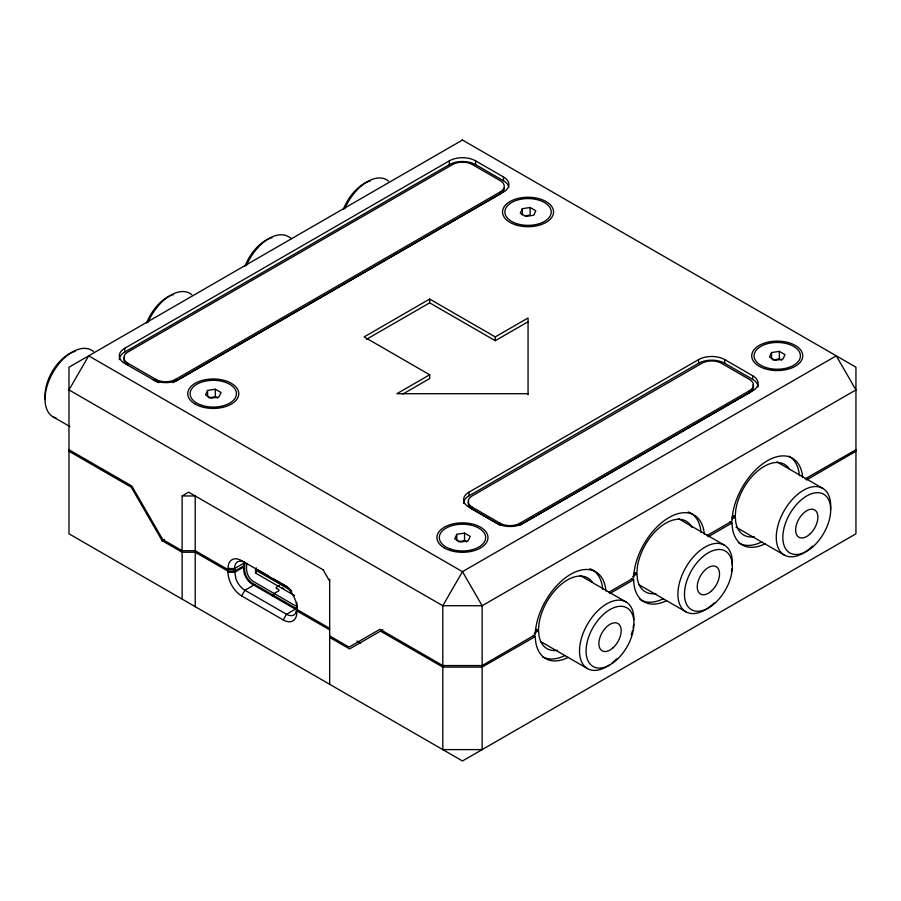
<?xml version="1.0" encoding="UTF-8"?>
<svg xmlns="http://www.w3.org/2000/svg" width="901" height="901" viewBox="0 0 901 901"><rect width="100%" height="100%" fill="white"/><g stroke="black" fill="none" stroke-linecap="round" stroke-linejoin="round"><path stroke-width="1.35" d="M255.557 569.635L258.61 570.288L255.557 569.635L255.569 573.07L256.256 567.788M207.579 390.426L205.507 394.908L211.183 398.186L218.943 396.981L221.027 392.509L215.339 389.221L207.579 390.426L207.579 396.733M522.366 208.683L520.294 213.165L525.97 216.443L533.73 215.249L535.802 210.766L530.126 207.489L522.366 208.683L522.366 215.001M456.784 534.304L454.712 538.787L460.388 542.064L468.148 540.859L470.232 536.377L464.544 533.099L456.784 534.304L456.784 540.611M771.571 352.561L769.499 357.044L775.175 360.321L782.935 359.116L785.008 354.645L779.331 351.367L771.571 352.561L771.571 358.88M296.722 602.318A14.653 8.458 60 0 1 296.88 604.492L296.88 612.061A19.293 11.139 60 0 1 283.241 619.933L241.659 595.933L244.937 590.256L254.78 584.569M283.241 619.933L286.518 614.257L296.35 608.58M256.413 572.112L255.636 573.115L294.537 595.572M534.192 633.347L538.595 630.689L538.978 635.498A40.804 23.561 -60 0 0 557.528 650.319M632.57 576.561L636.973 573.903L637.345 578.712A40.804 23.561 -60 0 0 655.894 593.522M732.04 519.1L735.34 517.106L735.723 521.916A40.804 23.561 -60 0 0 754.272 536.726M329.665 635.915L349.07 647.109L379.963 629.281L442.796 665.557L482.148 665.557L535.273 634.709A50.084 28.911 -60 0 1 569.455 575.041A50.084 28.911 -60 0 1 605.945 591.101M806.44 479.996L855.95 451.255M158.767 382.565A13.909 8.03 0 0 1 155.884 381.281L124.732 363.418A18.549 10.711 0 0 1 124.732 348.27L449.351 160.851A18.549 10.711 0 0 1 475.582 160.851L503.456 176.945A18.549 10.711 0 0 1 503.456 192.093L178.837 379.501A18.549 10.711 0 0 1 152.607 379.501M119.292 359.634A18.549 10.711 0 0 1 124.732 352.054L449.351 164.635A18.549 10.711 0 0 1 475.582 164.635L503.456 180.729A18.549 10.711 0 0 1 508.817 187.374M128.01 363.306L155.884 379.389A13.909 8.03 0 0 0 175.56 379.389L500.179 191.969A13.909 8.03 0 0 0 500.179 180.617L472.304 164.523A13.909 8.03 0 0 0 452.629 164.523L128.01 351.942A13.909 8.03 0 0 0 128.01 363.306L128.01 365.198A13.909 8.03 0 0 1 124.406 357.438M172.677 382.565A13.909 8.03 0 0 0 175.56 381.281L500.179 193.873A13.909 8.03 0 0 0 504.256 188.185M528.054 394.683L528.054 317.985L495.257 336.906L429.676 299.053L364.094 336.906L429.676 374.771L429.676 378.555L402.961 393.985M366.527 339.294L429.676 302.837L495.257 340.702L528.054 321.77M231.602 568.689L235.229 570.795L235.229 569.274L228.021 569.657L195.224 550.725L182.115 550.725L182.115 495.967L188.669 492.183L323.617 570.096M429.676 374.771L396.89 393.703L528.054 393.703M68.983 451.255L131.276 487.216L162.169 540.724L164.466 539.395M162.169 540.724L182.115 552.234L195.224 552.234L228.021 571.166L234.575 571.166L243.326 566.121M243.326 567.258L234.575 572.304L228.021 572.304L228.021 571.166M279.378 585.515L276.111 587.407L276.506 588.702L278.6 589.265L279.028 590.639L274.118 593.477L273.071 596.282M469.027 492.149L698.557 359.634A18.549 10.711 0 0 1 724.787 359.634L752.662 375.717A18.549 10.711 0 0 1 752.662 390.865L523.132 523.38A18.549 10.711 0 0 1 496.901 523.38L469.027 507.297A18.549 10.711 0 0 1 469.027 492.149L469.027 495.82A18.549 10.711 0 0 0 463.598 503.389M469.027 495.82L698.557 363.306A18.549 10.711 0 0 1 724.787 363.306L752.662 379.389A18.549 10.711 0 0 1 758.09 386.968M500.179 523.267A13.909 8.03 0 0 0 519.854 523.267L749.384 390.752A13.909 8.03 0 0 0 749.384 379.389L721.51 363.306A13.909 8.03 0 0 0 701.834 363.306L472.304 495.82A13.909 8.03 0 0 0 472.304 507.184L472.304 509.076L500.179 525.159L500.179 523.267L472.304 507.184M752.988 384.885A13.909 8.03 0 0 1 749.384 392.645L519.854 525.159L519.854 523.267M382.801 629.788L349.611 648.945L329.665 637.424M608.479 592.453L633.64 577.924A50.084 28.911 -60 0 1 667.832 518.244A50.084 28.911 -60 0 1 704.312 534.316M706.846 535.656L732.017 521.127A50.084 28.911 -60 0 1 766.199 461.447A50.084 28.911 -60 0 1 802.678 477.519M609.673 593.613L633.64 579.782A50.084 28.911 -60 0 0 666.616 600.607M708.051 536.827L732.017 522.985A50.084 28.911 -60 0 0 764.983 543.81M805.235 478.859L855.95 449.745M380.504 631.105L442.796 667.078L482.148 667.078L535.273 636.568A50.084 28.911 -60 0 0 568.238 657.403M732.006 517.433L735.284 515.62L735.723 510.338A40.804 23.561 -60 0 1 759.126 469.804A40.804 23.561 -60 0 1 789.13 468.633M633.64 574.219L636.917 572.417L637.345 567.134A40.804 23.561 -60 0 1 661.998 525.655A40.804 23.561 -60 0 1 691.923 527.333M535.262 631.015L538.539 629.213L538.978 623.931A40.804 23.561 -60 0 1 562.382 583.386A40.804 23.561 -60 0 1 592.385 582.226M524.956 215.857L530.126 215.057L530.126 207.489M208.874 397.803L215.339 396.8L217.614 398.107M772.867 359.938L779.331 358.936L781.606 360.242M458.08 541.681L464.544 540.679L466.819 541.985M182.115 495.967L195.224 495.967L195.224 550.725M228.021 569.657L228.021 568.52L234.575 568.52L244.419 562.843L244.419 565.49M776.955 461.92L822.726 488.353M291.868 238.652L288.252 236.569A38.484 22.221 -60 0 0 246.378 265.513M732.975 515.744L735.34 517.106M729.821 521.724L732.017 522.985M736.061 527.198L784.242 555.016M678.588 518.717L724.359 545.139M634.608 572.54L636.973 573.903M631.455 578.521L633.64 579.782M638.899 584.681L685.875 611.813M580.221 575.514L625.992 601.936M536.241 629.326L538.595 630.689M533.088 635.306L535.273 636.568M540.521 641.478L587.497 668.598M53.024 416.814L69.884 426.556M68.983 449.745L131.828 486.022L162.709 539.519L182.115 550.725M255.659 568.576L268.43 575.953M273.848 579.073L287.532 586.979M255.929 570.254L290.922 590.448M282.283 587.891L283.691 588.702M356.897 641.039L360.535 643.134M296.88 609.414L329.665 628.335M296.88 610.923L329.665 629.855M323.11 569.804L329.665 581.168M779.331 351.367L779.331 358.936M752.662 375.717L752.662 379.389M749.384 390.752L749.384 392.645M724.787 359.634L724.787 363.306M698.557 359.634L698.557 363.306M503.456 176.945L503.456 180.729M500.179 191.969L500.179 193.873M495.257 336.906L495.257 340.702M482.148 665.557L482.148 605.731L462.472 571.662L88.658 355.839L68.983 389.919L442.796 605.731L482.148 605.731L855.95 389.919L836.274 355.839L462.472 571.662L442.796 605.731L442.796 665.557M482.148 667.078L482.148 749.609L442.796 749.609L442.796 667.078M475.582 160.851L475.582 164.635M464.544 533.099L464.544 540.679M449.351 160.851L449.351 164.635M429.676 299.053L429.676 302.837M329.665 579.208L329.665 684.298M234.575 569.657L234.575 568.52A14.653 8.458 60 0 1 244.937 562.539M234.575 571.166L235.961 579.084A14.653 8.458 60 0 0 244.937 590.256L286.518 614.257A14.653 8.458 60 0 0 295.494 613.457L296.88 608.276A19.293 11.139 60 0 0 283.241 584.648M215.339 389.221L215.339 396.8M195.224 552.234L195.224 606.688M182.115 552.234L182.115 599.109M175.56 379.389L175.56 381.281M155.884 379.389L155.884 381.281M124.732 348.27L124.732 352.054M472.304 509.076A13.909 8.03 0 0 1 468.7 501.316M812.465 546.164A38.484 22.221 -60 0 1 776.741 542.954A38.484 22.221 -60 0 1 802.464 490.865A38.484 22.221 -60 0 1 830.531 509.583M714.099 602.949A38.484 22.221 -60 0 1 678.442 600.1A38.484 22.221 -60 0 1 703.422 548.09A38.484 22.221 -60 0 1 732.254 565.141M731.86 568.891A38.484 22.221 -60 0 1 731.409 571.425M244.993 266.155A33.855 19.54 -60 0 1 271.922 237.729M148.001 322.31A38.484 22.221 -60 0 1 191.789 294.695M146.626 322.941A33.855 19.54 -60 0 1 173.555 294.526M344.745 208.717A38.484 22.221 -60 0 1 388.522 181.112M343.371 209.359A33.855 19.54 -60 0 1 370.288 180.932M609.786 664.735A38.484 22.221 -60 0 1 579.602 653.281A38.484 22.221 -60 0 1 605.731 604.447A38.484 22.221 -60 0 1 633.966 619.55M633.651 624.416A38.484 22.221 -60 0 1 633.031 628.222M632.434 630.813A38.484 22.221 -60 0 1 631.263 634.755M616.689 658.789A38.484 22.221 -60 0 1 611.813 663.215M56.267 418.143A38.484 22.221 -60 0 1 52.517 373.251A38.484 22.221 -60 0 1 93.411 351.491M45.343 399.571A33.855 19.54 -60 0 1 75.177 351.311M244.295 561.942A24.102 13.92 60 0 0 244.295 573.441A12.332 7.118 60 0 0 252.348 584.31L293.535 608.085A12.332 7.118 60 0 0 296.868 609.245M245.207 562.888A10.947 6.318 60 0 0 244.61 565.986L244.61 569.77A10.947 6.318 60 0 0 252.348 583.172L293.535 606.959A10.947 6.318 60 0 0 296.508 607.984M247.099 563.283A9.551 5.519 60 0 0 246.581 565.986C245.939 571.887 248.203 578.183 253.327 581.472L294.514 605.247A9.551 5.519 60 0 0 297.116 606.148M241.659 595.933A19.293 11.139 60 0 1 228.021 572.304M589.885 568.734A50.084 28.911 -60 0 1 602.668 589.209M564.961 655.511A50.084 28.911 -60 0 1 542.639 656.84M788.893 456.188A50.084 28.911 -60 0 1 799.401 475.627M761.705 541.918A50.084 28.911 -60 0 1 738.313 542.616M688.251 511.937A50.084 28.911 -60 0 1 701.034 532.423M663.339 598.715A50.084 28.911 -60 0 1 639.947 599.402M291.699 591.135A14.653 8.458 60 0 0 286.518 586.54L241.659 560.647A19.293 11.139 60 0 0 228.021 568.52M462.472 140.027L68.983 367.203L68.983 533.797L462.472 760.973L855.95 533.797L855.95 367.203L462.472 140.027M516.453 223.561A23.189 13.391 0 0 0 551.232 211.96A23.189 13.391 0 0 0 516.453 200.371A23.189 13.391 0 0 0 516.453 223.561M765.659 367.439A23.189 13.391 0 0 0 800.437 355.839A23.189 13.391 0 0 0 765.659 344.25A23.189 13.391 0 0 0 765.659 367.439M201.666 405.292A23.189 13.391 0 0 0 236.445 393.703A23.189 13.391 0 0 0 201.666 382.114A23.189 13.391 0 0 0 201.666 405.292M450.872 549.171A23.189 13.391 0 0 0 485.65 537.582A23.189 13.391 0 0 0 450.872 525.993A23.189 13.391 0 0 0 450.872 549.171M812.961 546.693A33.855 19.54 -60 0 0 823.694 494.255A33.855 19.54 -60 0 0 783.645 529.765A33.855 19.54 -60 0 0 812.961 546.693M809.65 534.338A15.768 9.1 -60 0 0 814.65 509.921A15.768 9.1 -60 0 0 796 526.454A15.768 9.1 -60 0 0 809.65 534.338M714.594 603.49A33.855 19.54 -60 0 0 725.316 551.052A33.855 19.54 -60 0 0 685.278 586.562A33.855 19.54 -60 0 0 714.594 603.49M711.283 591.135A15.768 9.1 -60 0 0 716.272 566.718A15.768 9.1 -60 0 0 697.622 583.251A15.768 9.1 -60 0 0 711.283 591.135M616.216 660.287A33.855 19.54 -60 0 0 626.95 607.848A33.855 19.54 -60 0 0 586.9 643.359A33.855 19.54 -60 0 0 616.216 660.287M612.905 647.932A15.768 9.1 -60 0 0 617.906 623.503A15.768 9.1 -60 0 0 599.255 640.048A15.768 9.1 -60 0 0 612.905 647.932M444.43 547.999A25.51 14.72 0 0 0 487.103 541.388A25.51 14.72 0 0 0 455.872 523.357A25.51 14.72 0 0 0 444.43 547.999M195.224 404.121A25.51 14.72 0 0 0 237.898 397.521A25.51 14.72 0 0 0 206.667 379.479A25.51 14.72 0 0 0 195.224 404.121M764.498 368.599A25.51 14.72 0 0 0 802.757 355.839A25.51 14.72 0 0 0 764.498 343.09A25.51 14.72 0 0 0 764.498 368.599M515.293 224.721A25.51 14.72 0 0 0 553.552 211.96A25.51 14.72 0 0 0 515.293 199.211A25.51 14.72 0 0 0 515.293 224.721"/></g></svg>
